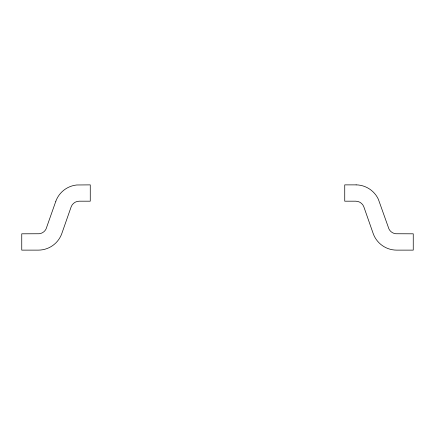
<?xml version="1.0" encoding="UTF-8"?>
<svg xmlns="http://www.w3.org/2000/svg" width="435" height="435" viewBox="0 0 435 435"><rect width="100%" height="100%" fill="white"/><g stroke="black" fill="none" stroke-linecap="round" stroke-linejoin="round"><path stroke-width="0.65" d="M55.843 201.204L46.083 228.892A8.591 8.591 0 0 1 39.204 233.747L21.75 233.812L21.75 250.125L38.323 250.125A24.925 24.925 0 0 0 61.808 233.551L71.101 206.989A8.667 8.667 0 0 1 79.284 201.187L90.262 201.187L90.262 184.875L76.718 184.984A25.002 25.002 0 0 0 56.659 199.214L55.843 201.204M356.135 184.875L344.737 184.875L344.737 201.187L355.716 201.187A8.667 8.667 0 0 1 363.899 206.989L373.192 233.551A24.925 24.925 0 0 0 396.676 250.125L413.25 250.125L413.25 233.812L395.796 233.747A8.591 8.591 0 0 1 388.917 228.892L378.341 199.214A25.002 25.002 0 0 0 358.282 184.984L356.135 184.875"/></g></svg>
